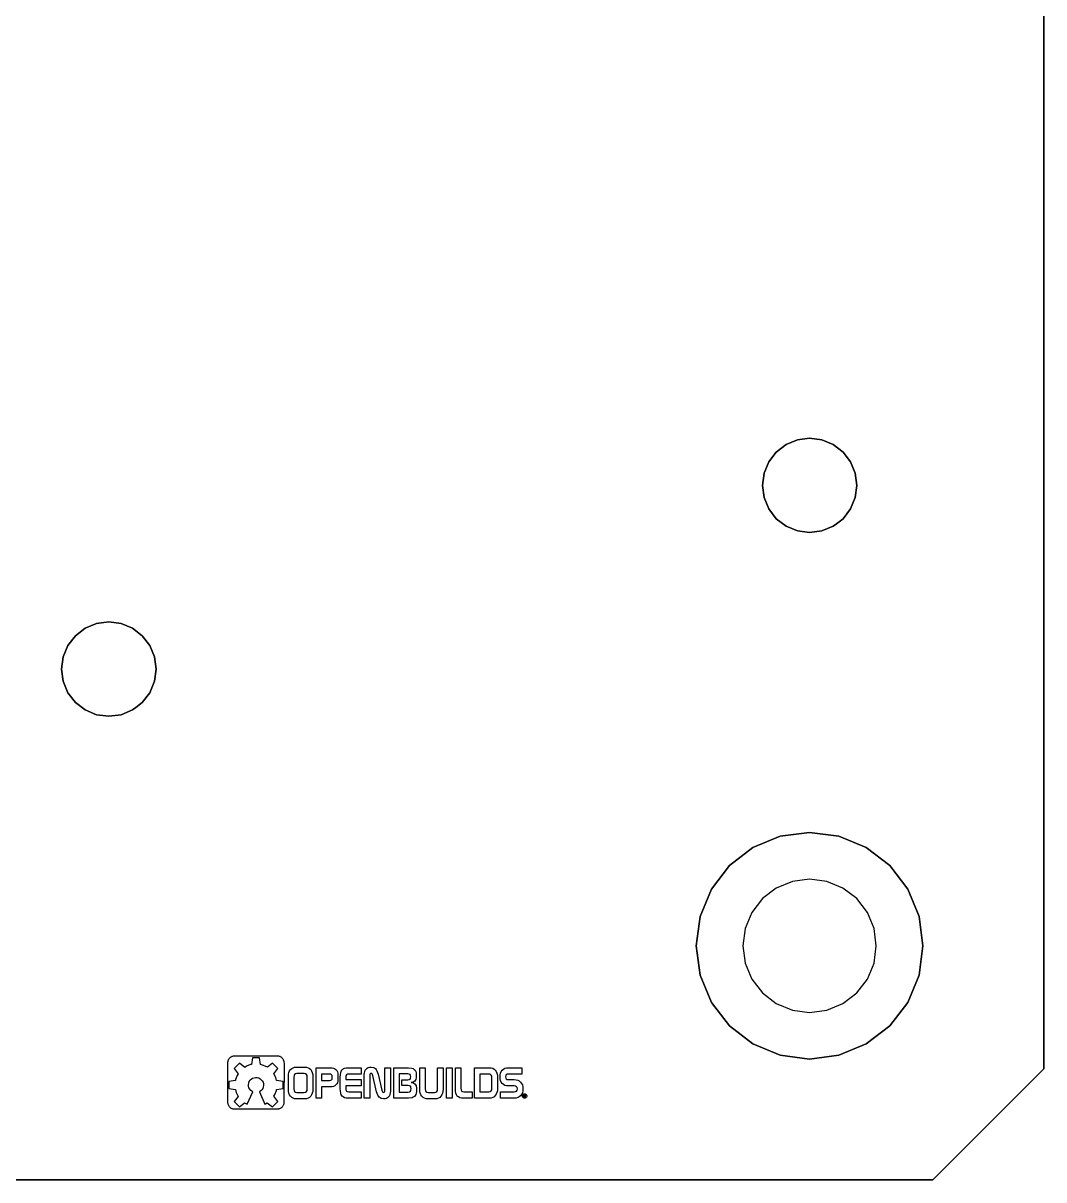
# Model space of a CAD drawing. Header units: metres. Extents: x 0 to 1120, y 0 to 254.
# Drawn here: x 402.9 to 458, y 0 to 62.5 of the extents above; entities that cross this region are included whole.
import ezdxf

# ---------------------------------------------------------------- set-up
doc = ezdxf.new("R2010")
doc.units = ezdxf.units.M

msp = doc.modelspace()

# ---------------------------------------------------------------- linework, layer by layer
at = {"layer": 'Component#14'}
for p, q in [((458, 6, 6), (458, 119, 6)), ((458, 119), (458, 6)), ((444.69, 39.987, 6), (445.35, 40.074, 6)), ((445.35, 40.074), (444.69, 39.987)), ((445.35, 40.074, 6), (446.01, 39.987, 6)), ((446.01, 39.987), (445.35, 40.074)), ((445.35, 40.074, 6), (445.35, 40.074)), ((443.547, 39.327, 6), (444.075, 39.732, 6)), ((444.075, 39.732), (443.547, 39.327)), ((444.075, 39.732, 6), (444.69, 39.987, 6)), ((444.69, 39.987), (444.075, 39.732)), ((444.075, 39.732, 6), (444.075, 39.732)), ((444.69, 39.987, 6), (444.69, 39.987)), ((446.01, 39.987, 6), (446.625, 39.732, 6)), ((446.625, 39.732), (446.01, 39.987)), ((446.01, 39.987, 6), (446.01, 39.987)), ((446.625, 39.732, 6), (447.154, 39.327, 6)), ((447.154, 39.327), (446.625, 39.732)), ((446.625, 39.732, 6), (446.625, 39.732)), ((442.887, 38.184, 6), (443.142, 38.799, 6)), ((443.142, 38.799), (442.887, 38.184)), ((443.142, 38.799, 6), (443.547, 39.327, 6)), ((443.547, 39.327), (443.142, 38.799)), ((443.142, 38.799, 6), (443.142, 38.799)), ((443.547, 39.327, 6), (443.547, 39.327)), ((447.154, 39.327, 6), (447.559, 38.799, 6)), ((447.559, 38.799), (447.154, 39.327)), ((447.154, 39.327, 6), (447.154, 39.327)), ((447.559, 38.799, 6), (447.814, 38.184, 6)), ((447.814, 38.184), (447.559, 38.799)), ((447.559, 38.799, 6), (447.559, 38.799)), ((442.8, 37.524, 6), (442.887, 38.184, 6)), ((442.887, 38.184), (442.8, 37.524)), ((442.887, 38.184, 6), (442.887, 38.184)), ((447.814, 38.184, 6), (447.9, 37.524, 6)), ((447.9, 37.524), (447.814, 38.184)), ((447.814, 38.184, 6), (447.814, 38.184)), ((442.887, 36.864, 6), (442.8, 37.524, 6)), ((442.8, 37.524), (442.887, 36.864)), ((442.8, 37.524, 6), (442.8, 37.524)), ((447.9, 37.524, 6), (447.814, 36.864, 6)), ((447.814, 36.864), (447.9, 37.524)), ((447.9, 37.524, 6), (447.9, 37.524)), ((443.142, 36.249, 6), (442.887, 36.864, 6)), ((442.887, 36.864), (443.142, 36.249)), ((442.887, 36.864), (442.887, 36.864, 6)), ((447.814, 36.864, 6), (447.559, 36.249, 6)), ((447.559, 36.249), (447.814, 36.864)), ((447.814, 36.864, 6), (447.814, 36.864)), ((443.547, 35.72, 6), (443.142, 36.249, 6)), ((443.142, 36.249), (443.547, 35.72)), ((443.142, 36.249, 6), (443.142, 36.249)), ((444.075, 35.315, 6), (443.547, 35.72, 6)), ((443.547, 35.72), (444.075, 35.315)), ((443.547, 35.72, 6), (443.547, 35.72)), ((447.154, 35.72, 6), (446.802, 35.451, 6)), ((446.802, 35.451), (447.154, 35.72)), ((447.559, 36.249, 6), (447.154, 35.72, 6)), ((447.154, 35.72), (447.559, 36.249)), ((447.154, 35.72, 6), (447.154, 35.72)), ((447.559, 36.249, 6), (447.559, 36.249)), ((444.69, 35.06, 6), (444.075, 35.315, 6)), ((444.075, 35.315), (444.69, 35.06)), ((444.075, 35.315, 6), (444.075, 35.315)), ((445.35, 34.974, 6), (444.69, 35.06, 6)), ((444.69, 35.06), (445.35, 34.974)), ((444.69, 35.06, 6), (444.69, 35.06)), ((446.01, 35.06, 6), (445.35, 34.974, 6)), ((445.35, 34.974), (446.01, 35.06)), ((446.625, 35.315, 6), (446.01, 35.06, 6)), ((446.01, 35.06), (446.625, 35.315)), ((446.01, 35.06, 6), (446.01, 35.06)), ((446.802, 35.451, 6), (446.625, 35.315, 6)), ((446.625, 35.315), (446.802, 35.451)), ((446.625, 35.315, 6), (446.625, 35.315)), ((446.802, 35.451, 6), (446.802, 35.451)), ((445.35, 34.974, 6), (445.35, 34.974)), ((406.225, 29.807, 6), (406.84, 30.062, 6)), ((406.84, 30.062), (406.225, 29.807)), ((406.84, 30.062, 6), (407.5, 30.149, 6)), ((407.5, 30.149), (406.84, 30.062)), ((406.84, 30.062, 6), (406.84, 30.062)), ((407.5, 30.149, 6), (408.16, 30.062, 6)), ((408.16, 30.062), (407.5, 30.149)), ((407.5, 30.149, 6), (407.5, 30.149)), ((408.16, 30.062, 6), (408.775, 29.807, 6)), ((408.775, 29.807), (408.16, 30.062)), ((408.16, 30.062, 6), (408.16, 30.062)), ((405.292, 28.874, 6), (405.697, 29.402, 6)), ((405.697, 29.402), (405.292, 28.874)), ((405.697, 29.402, 6), (406.225, 29.807, 6)), ((406.225, 29.807), (405.697, 29.402)), ((405.697, 29.402, 6), (405.697, 29.402)), ((406.225, 29.807, 6), (406.225, 29.807)), ((408.775, 29.807, 6), (409.304, 29.402, 6)), ((409.304, 29.402), (408.775, 29.807)), ((408.775, 29.807, 6), (408.775, 29.807)), ((409.304, 29.402, 6), (409.709, 28.874, 6)), ((409.709, 28.874), (409.304, 29.402)), ((409.304, 29.402, 6), (409.304, 29.402)), ((405.037, 28.259, 6), (405.292, 28.874, 6)), ((405.292, 28.874), (405.037, 28.259)), ((405.292, 28.874, 6), (405.292, 28.874)), ((409.709, 28.874, 6), (409.964, 28.259, 6)), ((409.964, 28.259), (409.709, 28.874)), ((409.709, 28.874, 6), (409.709, 28.874)), ((404.95, 27.599, 6), (405.037, 28.259, 6)), ((405.037, 28.259), (404.95, 27.599)), ((405.037, 28.259, 6), (405.037, 28.259)), ((409.964, 28.259, 6), (410.05, 27.599, 6)), ((410.05, 27.599), (409.964, 28.259)), ((409.964, 28.259, 6), (409.964, 28.259)), ((405.037, 26.939, 6), (404.95, 27.599, 6)), ((404.95, 27.599), (405.037, 26.939)), ((404.95, 27.599, 6), (404.95, 27.599)), ((410.05, 27.599, 6), (409.964, 26.939, 6)), ((409.964, 26.939), (410.05, 27.599)), ((410.05, 27.599, 6), (410.05, 27.599)), ((405.292, 26.324, 6), (405.037, 26.939, 6)), ((405.037, 26.939), (405.292, 26.324)), ((405.037, 26.939, 6), (405.037, 26.939)), ((409.964, 26.939, 6), (409.709, 26.324, 6)), ((409.709, 26.324), (409.964, 26.939)), ((409.964, 26.939, 6), (409.964, 26.939)), ((405.697, 25.795, 6), (405.292, 26.324, 6)), ((405.292, 26.324), (405.697, 25.795)), ((405.292, 26.324, 6), (405.292, 26.324)), ((409.709, 26.324, 6), (409.304, 25.795, 6)), ((409.304, 25.795), (409.709, 26.324)), ((409.709, 26.324, 6), (409.709, 26.324)), ((406.225, 25.39, 6), (405.697, 25.795, 6)), ((405.697, 25.795), (406.225, 25.39)), ((405.697, 25.795, 6), (405.697, 25.795)), ((409.304, 25.795, 6), (408.952, 25.526, 6)), ((408.952, 25.526), (409.304, 25.795)), ((409.304, 25.795, 6), (409.304, 25.795)), ((406.84, 25.135, 6), (406.225, 25.39, 6)), ((406.225, 25.39), (406.84, 25.135)), ((406.225, 25.39, 6), (406.225, 25.39)), ((407.5, 25.049, 6), (406.84, 25.135, 6)), ((406.84, 25.135), (407.5, 25.049)), ((406.84, 25.135, 6), (406.84, 25.135)), ((408.16, 25.135, 6), (407.5, 25.049, 6)), ((407.5, 25.049), (408.16, 25.135)), ((407.5, 25.049, 6), (407.5, 25.049)), ((408.775, 25.39, 6), (408.16, 25.135, 6)), ((408.16, 25.135), (408.775, 25.39)), ((408.16, 25.135, 6), (408.16, 25.135)), ((408.952, 25.526, 6), (408.775, 25.39, 6)), ((408.775, 25.39), (408.952, 25.526)), ((408.775, 25.39), (408.775, 25.39, 6)), ((408.952, 25.526, 6), (408.952, 25.526)), ((443.765, 18.563, 6), (445.35, 18.771, 6)), ((445.35, 18.771, 3.2), (443.765, 18.563, 3.2)), ((445.35, 18.771, 6), (446.935, 18.563, 6)), ((445.35, 18.771, 3.2), (445.35, 18.771, 6)), ((446.935, 18.563, 3.2), (445.35, 18.771, 3.2)), ((442.289, 17.951, 6), (443.765, 18.563, 6)), ((443.765, 18.563, 3.2), (442.289, 17.951, 3.2)), ((443.765, 18.563, 3.2), (443.765, 18.563, 6)), ((446.935, 18.563, 6), (448.411, 17.951, 6)), ((448.411, 17.951, 3.2), (446.935, 18.563, 3.2)), ((446.935, 18.563, 3.2), (446.935, 18.563, 6)), ((441.021, 16.978, 6), (442.289, 17.951, 6)), ((442.289, 17.951, 3.2), (441.021, 16.978, 3.2)), ((442.289, 17.951, 3.2), (442.289, 17.951, 6)), ((448.411, 17.951, 6), (449.679, 16.978, 6)), ((449.679, 16.978, 3.2), (448.411, 17.951, 3.2)), ((448.411, 17.951, 3.2), (448.411, 17.951, 6)), ((440.048, 15.71, 6), (441.021, 16.978, 6)), ((441.021, 16.978, 3.2), (440.048, 15.71, 3.2)), ((441.021, 16.978, 3.2), (441.021, 16.978, 6)), ((449.679, 16.978, 6), (450.652, 15.71, 6)), ((450.652, 15.71, 3.2), (449.679, 16.978, 3.2)), ((449.679, 16.978, 3.2), (449.679, 16.978, 6)), ((439.436, 14.234, 6), (440.048, 15.71, 6)), ((440.048, 15.71, 3.2), (439.436, 14.234, 3.2)), ((440.048, 15.71, 3.2), (440.048, 15.71, 6)), ((443.55, 15.767), (442.804, 15.195)), ((443.55, 15.767, 3.2), (442.804, 15.195, 3.2)), ((444.418, 16.127), (443.55, 15.767)), ((444.418, 16.127, 3.2), (443.55, 15.767, 3.2)), ((443.55, 15.767, 3.2), (443.55, 15.767)), ((445.35, 16.249), (444.418, 16.127)), ((445.35, 16.249, 3.2), (444.418, 16.127, 3.2)), ((444.418, 16.127, 3.2), (444.418, 16.127)), ((446.282, 16.127), (445.35, 16.249)), ((446.282, 16.127, 3.2), (445.35, 16.249, 3.2)), ((445.35, 16.249, 3.2), (445.35, 16.249)), ((447.15, 15.767), (446.282, 16.127)), ((447.15, 15.767, 3.2), (446.282, 16.127, 3.2)), ((446.282, 16.127, 3.2), (446.282, 16.127)), ((447.896, 15.195), (447.15, 15.767)), ((447.896, 15.195, 3.2), (447.15, 15.767, 3.2)), ((447.15, 15.767, 3.2), (447.15, 15.767)), ((450.652, 15.71, 6), (451.264, 14.234, 6)), ((451.264, 14.234, 3.2), (450.652, 15.71, 3.2)), ((450.652, 15.71, 6), (450.652, 15.71, 3.2)), ((442.804, 15.195), (442.232, 14.449)), ((442.804, 15.195, 3.2), (442.232, 14.449, 3.2)), ((442.804, 15.195, 3.2), (442.804, 15.195)), ((448.468, 14.449), (447.896, 15.195)), ((448.468, 14.449, 3.2), (447.896, 15.195, 3.2)), ((447.896, 15.195, 3.2), (447.896, 15.195)), ((442.232, 14.449), (441.872, 13.581)), ((442.232, 14.449, 3.2), (441.872, 13.581, 3.2)), ((442.232, 14.449, 3.2), (442.232, 14.449)), ((448.828, 13.581), (448.468, 14.449)), ((448.828, 13.581, 3.2), (448.468, 14.449, 3.2)), ((448.468, 14.449, 3.2), (448.468, 14.449)), ((439.228, 12.649, 6), (439.436, 14.234, 6)), ((439.436, 14.234, 3.2), (439.228, 12.649, 3.2)), ((439.436, 14.234, 3.2), (439.436, 14.234, 6)), ((451.264, 14.234, 6), (451.472, 12.649, 6)), ((451.264, 14.234, 3.2), (451.264, 14.234, 6)), ((451.472, 12.649, 3.2), (451.264, 14.234, 3.2)), ((441.872, 13.581), (441.749, 12.649)), ((441.872, 13.581, 3.2), (441.749, 12.649, 3.2)), ((441.872, 13.581, 3.2), (441.872, 13.581)), ((448.951, 12.649), (448.828, 13.581)), ((448.951, 12.649, 3.2), (448.828, 13.581, 3.2)), ((448.828, 13.581, 3.2), (448.828, 13.581)), ((439.436, 11.064, 6), (439.228, 12.649, 6)), ((439.228, 12.649, 3.2), (439.228, 12.649, 6)), ((439.228, 12.649, 3.2), (439.436, 11.064, 3.2)), ((441.749, 12.649), (441.872, 11.717)), ((441.749, 12.649, 3.2), (441.749, 12.649)), ((441.749, 12.649, 3.2), (441.872, 11.717, 3.2)), ((448.828, 11.717), (448.951, 12.649)), ((448.828, 11.717, 3.2), (448.951, 12.649, 3.2)), ((448.951, 12.649, 3.2), (448.951, 12.649)), ((451.472, 12.649, 6), (451.264, 11.064, 6)), ((451.264, 11.064, 3.2), (451.472, 12.649, 3.2)), ((451.472, 12.649, 3.2), (451.472, 12.649, 6)), ((441.872, 11.717), (442.232, 10.849)), ((441.872, 11.717), (441.872, 11.717, 3.2)), ((441.872, 11.717, 3.2), (442.232, 10.849, 3.2)), ((448.468, 10.849), (448.828, 11.717)), ((448.468, 10.849, 3.2), (448.828, 11.717, 3.2)), ((448.828, 11.717, 3.2), (448.828, 11.717)), ((440.048, 9.588, 6), (439.436, 11.064, 6)), ((439.436, 11.064, 3.2), (440.048, 9.588, 3.2)), ((439.436, 11.064, 3.2), (439.436, 11.064, 6)), ((442.232, 10.849), (442.804, 10.103)), ((442.232, 10.849, 3.2), (442.232, 10.849)), ((442.232, 10.849, 3.2), (442.804, 10.103, 3.2)), ((447.896, 10.103), (448.468, 10.849)), ((447.896, 10.103, 3.2), (448.468, 10.849, 3.2)), ((448.468, 10.849, 3.2), (448.468, 10.849)), ((451.264, 11.064, 6), (450.652, 9.588, 6)), ((450.652, 9.588, 3.2), (451.264, 11.064, 3.2)), ((451.264, 11.064, 3.2), (451.264, 11.064, 6)), ((442.804, 10.103), (443.55, 9.531)), ((442.804, 10.103, 3.2), (443.55, 9.531, 3.2)), ((442.804, 10.103, 3.2), (442.804, 10.103)), ((447.15, 9.531), (447.896, 10.103)), ((447.15, 9.531, 3.2), (447.896, 10.103, 3.2)), ((447.896, 10.103, 3.2), (447.896, 10.103)), ((441.021, 8.32, 6), (440.048, 9.588, 6)), ((440.048, 9.588, 3.2), (441.021, 8.32, 3.2)), ((440.048, 9.588, 3.2), (440.048, 9.588, 6)), ((443.55, 9.531), (444.418, 9.171)), ((443.55, 9.531, 3.2), (443.55, 9.531)), ((443.55, 9.531, 3.2), (444.418, 9.171, 3.2)), ((446.282, 9.171), (447.15, 9.531)), ((446.282, 9.171, 3.2), (447.15, 9.531, 3.2)), ((447.15, 9.531, 3.2), (447.15, 9.531)), ((450.652, 9.588, 6), (449.679, 8.32, 6)), ((449.679, 8.32, 3.2), (450.652, 9.588, 3.2)), ((450.652, 9.588, 3.2), (450.652, 9.588, 6)), ((444.418, 9.171), (445.35, 9.049)), ((444.418, 9.171, 3.2), (445.35, 9.049, 3.2)), ((444.418, 9.171, 3.2), (444.418, 9.171)), ((445.35, 9.049), (446.282, 9.171)), ((445.35, 9.049, 3.2), (446.282, 9.171, 3.2)), ((445.35, 9.049, 3.2), (445.35, 9.049)), ((446.282, 9.171, 3.2), (446.282, 9.171)), ((442.289, 7.347, 6), (441.021, 8.32, 6)), ((441.021, 8.32, 3.2), (442.289, 7.347, 3.2)), ((441.021, 8.32, 3.2), (441.021, 8.32, 6)), ((449.679, 8.32, 6), (448.411, 7.347, 6)), ((448.411, 7.347, 3.2), (449.679, 8.32, 3.2)), ((449.679, 8.32, 3.2), (449.679, 8.32, 6)), ((443.765, 6.735, 6), (442.289, 7.347, 6)), ((442.289, 7.347, 3.2), (443.765, 6.735, 3.2)), ((442.289, 7.347, 3.2), (442.289, 7.347, 6)), ((448.411, 7.347, 6), (446.935, 6.735, 6)), ((446.935, 6.735, 3.2), (448.411, 7.347, 3.2)), ((448.411, 7.347, 3.2), (448.411, 7.347, 6)), ((413.927, 6.292, 6.03), (413.928, 6.319, 6.03)), ((413.927, 4.231, 6.03), (413.927, 6.292, 6.03)), ((413.928, 6.319, 6.03), (413.93, 6.346, 6.03)), ((413.93, 6.346, 6.03), (413.933, 6.372, 6.03)), ((413.933, 6.372, 6.03), (413.938, 6.398, 6.03)), ((413.938, 6.398, 6.03), (413.945, 6.423, 6.03)), ((413.945, 6.423, 6.03), (413.953, 6.448, 6.03)), ((413.953, 6.448, 6.03), (413.962, 6.473, 6.03)), ((413.962, 6.473, 6.03), (413.972, 6.496, 6.03)), ((413.972, 6.496, 6.03), (413.984, 6.519, 6.03)), ((413.984, 6.519, 6.03), (414.004, 6.551, 6.03)), ((414.004, 6.551, 6.03), (414.026, 6.581, 6.03)), ((414.026, 6.581, 6.03), (414.05, 6.607, 6.03)), ((414.05, 6.607, 6.03), (414.077, 6.631, 6.03)), ((414.077, 6.631, 6.03), (414.105, 6.652, 6.03)), ((414.105, 6.652, 6.03), (414.135, 6.669, 6.03)), ((414.135, 6.669, 6.03), (414.167, 6.682, 6.03)), ((414.167, 6.682, 6.03), (414.199, 6.692, 6.03)), ((414.199, 6.692, 6.03), (414.232, 6.698, 6.03)), ((414.232, 6.698, 6.03), (414.265, 6.7, 6.03)), ((414.265, 6.7, 6.03), (416.623, 6.7, 6.03)), ((414.551, 6.297, 6.03), (414.276, 6.023, 6.03)), ((414.841, 6.08, 6.03), (414.551, 6.297, 6.03)), ((415.255, 6.589, 6.03), (415.203, 6.233, 6.03)), ((415.643, 6.589, 6.03), (415.255, 6.589, 6.03)), ((415.694, 6.232, 6.03), (415.643, 6.589, 6.03)), ((416.347, 6.297, 6.03), (416.061, 6.084, 6.03)), ((416.621, 6.023, 6.03), (416.347, 6.297, 6.03)), ((416.623, 6.7, 6.03), (416.667, 6.696, 6.03)), ((416.667, 6.696, 6.03), (416.7, 6.689, 6.03)), ((416.7, 6.689, 6.03), (416.732, 6.678, 6.03)), ((416.732, 6.678, 6.03), (416.762, 6.664, 6.03)), ((416.762, 6.664, 6.03), (416.792, 6.645, 6.03)), ((416.792, 6.645, 6.03), (416.82, 6.624, 6.03)), ((416.82, 6.624, 6.03), (416.846, 6.599, 6.03)), ((416.846, 6.599, 6.03), (416.869, 6.571, 6.03)), ((416.869, 6.571, 6.03), (416.891, 6.54, 6.03)), ((416.891, 6.54, 6.03), (416.91, 6.508, 6.03)), ((416.91, 6.508, 6.03), (416.921, 6.484, 6.03)), ((416.921, 6.484, 6.03), (416.931, 6.461, 6.03)), ((416.931, 6.461, 6.03), (416.939, 6.436, 6.03)), ((416.939, 6.436, 6.03), (416.946, 6.411, 6.03)), ((416.946, 6.411, 6.03), (416.952, 6.385, 6.03)), ((416.952, 6.385, 6.03), (416.956, 6.359, 6.03)), ((416.956, 6.359, 6.03), (416.961, 6.292, 6.03)), ((416.961, 6.292, 6.03), (416.96, 4.205, 6.03)), ((445.35, 6.527, 6), (443.765, 6.735, 6)), ((443.765, 6.735, 3.2), (445.35, 6.527, 3.2)), ((443.765, 6.735, 3.2), (443.765, 6.735, 6)), ((446.935, 6.735, 6), (445.35, 6.527, 6)), ((445.35, 6.527, 3.2), (446.935, 6.735, 3.2)), ((445.35, 6.527, 3.2), (445.35, 6.527, 6)), ((446.935, 6.735, 3.2), (446.935, 6.735, 6)), ((414.276, 6.023, 6.03), (414.493, 5.733, 6.03)), ((414.434, 5.642, 6.03), (414.349, 5.42, 6.03)), ((414.493, 5.733, 6.03), (414.434, 5.642, 6.03)), ((414.932, 6.139, 6.03), (414.841, 6.08, 6.03)), ((415.154, 6.225, 6.03), (414.932, 6.139, 6.03)), ((415.203, 6.233, 6.03), (415.154, 6.225, 6.03)), ((415.857, 6.188, 6.03), (415.694, 6.232, 6.03)), ((416.061, 6.084, 6.03), (415.857, 6.188, 6.03)), ((416.408, 5.737, 6.03), (416.621, 6.023, 6.03)), ((416.512, 5.533, 6.03), (416.408, 5.737, 6.03)), ((417.196, 5.579, 6.03), (417.203, 5.694, 6.03)), ((417.203, 5.694, 6.03), (417.225, 5.795, 6.03)), ((417.225, 5.795, 6.03), (417.261, 5.883, 6.03)), ((417.261, 5.883, 6.03), (417.311, 5.958, 6.03)), ((417.311, 5.958, 6.03), (417.375, 6.018, 6.03)), ((417.375, 6.018, 6.03), (417.449, 6.061, 6.03)), ((417.449, 6.061, 6.03), (417.534, 6.086, 6.03)), ((417.503, 5.636, 6.03), (417.492, 5.55, 6.03)), ((417.535, 5.698, 6.03), (417.503, 5.636, 6.03)), ((417.534, 6.086, 6.03), (417.63, 6.095, 6.03)), ((417.587, 5.735, 6.03), (417.535, 5.698, 6.03)), ((417.659, 5.748, 6.03), (417.587, 5.735, 6.03)), ((417.63, 6.095, 6.03), (418.082, 6.095, 6.03)), ((418.054, 5.748, 6.03), (417.659, 5.748, 6.03)), ((418.126, 5.735, 6.03), (418.054, 5.748, 6.03)), ((418.082, 6.095, 6.03), (418.178, 6.086, 6.03)), ((418.179, 5.698, 6.03), (418.126, 5.735, 6.03)), ((418.178, 6.086, 6.03), (418.264, 6.061, 6.03)), ((418.21, 5.636, 6.03), (418.179, 5.698, 6.03)), ((418.221, 5.55, 6.03), (418.21, 5.636, 6.03)), ((418.264, 6.061, 6.03), (418.338, 6.018, 6.03)), ((418.338, 6.018, 6.03), (418.402, 5.958, 6.03)), ((418.402, 5.958, 6.03), (418.452, 5.883, 6.03)), ((418.452, 5.883, 6.03), (418.488, 5.795, 6.03)), ((418.488, 5.795, 6.03), (418.51, 5.694, 6.03)), ((418.51, 5.694, 6.03), (418.517, 5.579, 6.03)), ((418.693, 6.061, 6.03), (419.466, 6.061, 6.03)), ((418.693, 4.412, 6.03), (418.693, 6.061, 6.03)), ((419.426, 5.716, 6.03), (418.99, 5.716, 6.03)), ((418.99, 5.716, 6.03), (418.99, 5.374, 6.03)), ((419.488, 5.708, 6.03), (419.426, 5.716, 6.03)), ((419.466, 6.061, 6.03), (419.56, 6.055, 6.03)), ((419.534, 5.683, 6.03), (419.488, 5.708, 6.03)), ((419.562, 5.642, 6.03), (419.534, 5.683, 6.03)), ((419.56, 6.055, 6.03), (419.642, 6.037, 6.03)), ((419.571, 5.586, 6.03), (419.562, 5.642, 6.03)), ((419.642, 6.037, 6.03), (419.711, 6.006, 6.03)), ((419.711, 6.006, 6.03), (419.768, 5.963, 6.03)), ((419.768, 5.963, 6.03), (419.812, 5.908, 6.03)), ((419.812, 5.908, 6.03), (419.843, 5.84, 6.03)), ((419.843, 5.84, 6.03), (419.862, 5.761, 6.03)), ((419.862, 5.761, 6.03), (419.868, 5.669, 6.03)), ((419.868, 5.669, 6.03), (419.868, 5.421, 6.03)), ((419.998, 5.546, 6.03), (420.004, 5.675, 6.03)), ((420.004, 5.675, 6.03), (420.023, 5.785, 6.03)), ((420.023, 5.785, 6.03), (420.054, 5.874, 6.03)), ((420.054, 5.874, 6.03), (420.098, 5.943, 6.03)), ((420.098, 5.943, 6.03), (420.156, 5.995, 6.03)), ((420.156, 5.995, 6.03), (420.231, 6.032, 6.03)), ((420.231, 6.032, 6.03), (420.323, 6.054, 6.03)), ((420.33, 5.675, 6.03), (420.303, 5.617, 6.03)), ((420.323, 6.054, 6.03), (420.433, 6.061, 6.03)), ((420.378, 5.706, 6.03), (420.33, 5.675, 6.03)), ((420.455, 5.716, 6.03), (420.378, 5.706, 6.03)), ((420.433, 6.061, 6.03), (421.121, 6.061, 6.03)), ((421.121, 5.716, 6.03), (420.455, 5.716, 6.03)), ((421.121, 6.061, 6.03), (421.121, 5.716, 6.03)), ((421.297, 5.686, 6.03), (421.303, 5.777, 6.03)), ((421.297, 4.412, 6.03), (421.297, 5.686, 6.03)), ((421.303, 5.777, 6.03), (421.321, 5.858, 6.03)), ((421.321, 5.858, 6.03), (421.351, 5.928, 6.03)), ((421.351, 5.928, 6.03), (421.393, 5.987, 6.03)), ((421.393, 5.987, 6.03), (421.446, 6.034, 6.03)), ((421.446, 6.034, 6.03), (421.508, 6.068, 6.03)), ((421.508, 6.068, 6.03), (421.579, 6.088, 6.03)), ((421.579, 6.088, 6.03), (421.66, 6.095, 6.03)), ((421.598, 5.69, 6.03), (421.594, 5.646, 6.03)), ((421.594, 5.646, 6.03), (421.594, 4.412, 6.03)), ((421.612, 5.722, 6.03), (421.598, 5.69, 6.03)), ((421.635, 5.741, 6.03), (421.612, 5.722, 6.03)), ((421.668, 5.748, 6.03), (421.635, 5.741, 6.03)), ((421.66, 6.095, 6.03), (421.799, 6.073, 6.03)), ((421.698, 5.742, 6.03), (421.668, 5.748, 6.03)), ((421.719, 5.725, 6.03), (421.698, 5.742, 6.03)), ((421.754, 5.634, 6.03), (421.719, 5.725, 6.03)), ((421.963, 4.759, 6.03), (421.754, 5.634, 6.03)), ((421.799, 6.073, 6.03), (421.855, 6.046, 6.03)), ((421.855, 6.046, 6.03), (421.902, 6.009, 6.03)), ((421.902, 6.009, 6.03), (421.943, 5.958, 6.03)), ((421.943, 5.958, 6.03), (421.98, 5.892, 6.03)), ((421.98, 5.892, 6.03), (422.039, 5.714, 6.03)), ((422.039, 5.714, 6.03), (422.247, 4.84, 6.03)), ((422.408, 6.061, 6.03), (422.705, 6.061, 6.03)), ((422.408, 4.829, 6.03), (422.408, 6.061, 6.03)), ((422.705, 6.061, 6.03), (422.705, 4.79, 6.03)), ((422.889, 6.061, 6.03), (423.679, 6.061, 6.03)), ((422.889, 4.412, 6.03), (422.889, 6.061, 6.03)), ((423.64, 5.727, 6.03), (423.185, 5.727, 6.03)), ((423.185, 5.727, 6.03), (423.185, 4.747, 6.03)), ((423.719, 5.718, 6.03), (423.64, 5.727, 6.03)), ((423.679, 6.061, 6.03), (423.861, 6.039, 6.03)), ((423.77, 5.691, 6.03), (423.719, 5.718, 6.03)), ((423.798, 5.642, 6.03), (423.77, 5.691, 6.03)), ((423.807, 5.567, 6.03), (423.798, 5.642, 6.03)), ((423.861, 6.039, 6.03), (423.933, 6.011, 6.03)), ((423.933, 6.011, 6.03), (423.993, 5.972, 6.03)), ((423.993, 5.972, 6.03), (424.039, 5.922, 6.03)), ((424.039, 5.922, 6.03), (424.073, 5.861, 6.03)), ((424.073, 5.861, 6.03), (424.093, 5.791, 6.03)), ((424.093, 5.791, 6.03), (424.099, 5.709, 6.03)), ((424.099, 5.709, 6.03), (424.099, 5.529, 6.03)), ((424.29, 6.061, 6.03), (424.587, 6.061, 6.03)), ((424.29, 4.897, 6.03), (424.29, 6.061, 6.03)), ((424.587, 6.061, 6.03), (424.587, 4.922, 6.03)), ((425.256, 4.922, 6.03), (425.256, 6.061, 6.03)), ((425.256, 6.061, 6.03), (425.553, 6.061, 6.03)), ((425.553, 6.061, 6.03), (425.553, 4.897, 6.03)), ((425.738, 4.412, 6.03), (425.738, 6.061, 6.03)), ((425.738, 6.061, 6.03), (426.035, 6.061, 6.03)), ((426.035, 6.061, 6.03), (426.035, 4.412, 6.03)), ((426.221, 4.929, 6.03), (426.221, 6.061, 6.03)), ((426.221, 6.061, 6.03), (426.518, 6.061, 6.03)), ((426.518, 6.061, 6.03), (426.518, 4.949, 6.03)), ((427.241, 4.412, 6.03), (427.241, 6.061, 6.03)), ((427.241, 6.061, 6.03), (428.054, 6.061, 6.03)), ((427.538, 5.716, 6.03), (427.538, 4.759, 6.03)), ((428.025, 5.716, 6.03), (427.538, 5.716, 6.03)), ((428.098, 5.704, 6.03), (428.025, 5.716, 6.03)), ((428.054, 6.061, 6.03), (428.151, 6.053, 6.03)), ((428.151, 5.666, 6.03), (428.098, 5.704, 6.03)), ((428.151, 6.053, 6.03), (428.236, 6.027, 6.03)), ((428.183, 5.603, 6.03), (428.151, 5.666, 6.03)), ((428.236, 6.027, 6.03), (428.311, 5.984, 6.03)), ((428.311, 5.984, 6.03), (428.374, 5.925, 6.03)), ((428.374, 5.925, 6.03), (428.425, 5.85, 6.03)), ((428.425, 5.85, 6.03), (428.461, 5.762, 6.03)), ((428.461, 5.762, 6.03), (428.483, 5.66, 6.03)), ((428.483, 5.66, 6.03), (428.49, 5.546, 6.03)), ((428.63, 5.567, 6.03), (428.638, 5.675, 6.03)), ((428.638, 5.675, 6.03), (428.661, 5.772, 6.03)), ((428.661, 5.772, 6.03), (428.698, 5.856, 6.03)), ((428.698, 5.856, 6.03), (428.751, 5.929, 6.03)), ((428.751, 5.929, 6.03), (428.817, 5.987, 6.03)), ((428.817, 5.987, 6.03), (428.894, 6.028, 6.03)), ((428.894, 6.028, 6.03), (428.982, 6.053, 6.03)), ((428.936, 5.632, 6.03), (428.927, 5.567, 6.03)), ((428.965, 5.679, 6.03), (428.936, 5.632, 6.03)), ((429.011, 5.707, 6.03), (428.965, 5.679, 6.03)), ((428.982, 6.053, 6.03), (429.082, 6.061, 6.03)), ((429.076, 5.716, 6.03), (429.011, 5.707, 6.03)), ((429.803, 5.716, 6.03), (429.076, 5.716, 6.03)), ((429.082, 6.061, 6.03), (429.803, 6.061, 6.03)), ((429.803, 6.061, 6.03), (429.803, 5.716, 6.03)), ((452, 0, 6), (458, 6, 6)), ((458, 6), (452, 0)), ((458, 6, 6), (458, 6)), ((414.341, 5.37, 6.03), (413.985, 5.319, 6.03)), ((413.985, 5.319, 6.03), (413.985, 4.931, 6.03)), ((414.349, 5.42, 6.03), (414.341, 5.37, 6.03)), ((415.043, 5.146, 6.03), (415.056, 5.23, 6.03)), ((415.047, 5.061, 6.03), (415.043, 5.146, 6.03)), ((415.069, 4.979, 6.03), (415.047, 5.061, 6.03)), ((415.056, 5.23, 6.03), (415.086, 5.309, 6.03)), ((415.086, 5.309, 6.03), (415.133, 5.381, 6.03)), ((415.133, 5.381, 6.03), (415.193, 5.441, 6.03)), ((415.193, 5.441, 6.03), (415.264, 5.487, 6.03)), ((415.264, 5.487, 6.03), (415.343, 5.518, 6.03)), ((415.343, 5.518, 6.03), (415.427, 5.531, 6.03)), ((415.427, 5.531, 6.03), (415.512, 5.527, 6.03)), ((415.512, 5.527, 6.03), (415.595, 5.504, 6.03)), ((415.595, 5.504, 6.03), (415.67, 5.466, 6.03)), ((415.67, 5.466, 6.03), (415.736, 5.412, 6.03)), ((415.736, 5.412, 6.03), (415.79, 5.346, 6.03)), ((415.79, 5.346, 6.03), (415.828, 5.271, 6.03)), ((415.842, 5.02, 6.03), (415.811, 4.94, 6.03)), ((415.828, 5.271, 6.03), (415.85, 5.188, 6.03)), ((415.855, 5.104, 6.03), (415.842, 5.02, 6.03)), ((415.85, 5.188, 6.03), (415.855, 5.104, 6.03)), ((416.555, 5.37, 6.03), (416.512, 5.533, 6.03)), ((416.913, 5.319, 6.03), (416.555, 5.37, 6.03)), ((416.913, 4.931, 6.03), (416.913, 5.319, 6.03)), ((417.196, 4.897, 6.03), (417.196, 5.579, 6.03)), ((417.492, 5.55, 6.03), (417.492, 4.922, 6.03)), ((418.221, 4.922, 6.03), (418.221, 5.55, 6.03)), ((418.517, 5.579, 6.03), (418.517, 4.897, 6.03)), ((418.99, 5.374, 6.03), (419.426, 5.374, 6.03)), ((418.99, 5.027, 6.03), (418.99, 4.412, 6.03)), ((419.466, 5.027, 6.03), (418.99, 5.027, 6.03)), ((419.426, 5.374, 6.03), (419.488, 5.382, 6.03)), ((419.56, 5.033, 6.03), (419.466, 5.027, 6.03)), ((419.488, 5.382, 6.03), (419.534, 5.408, 6.03)), ((419.534, 5.408, 6.03), (419.562, 5.449, 6.03)), ((419.641, 5.052, 6.03), (419.56, 5.033, 6.03)), ((419.562, 5.449, 6.03), (419.571, 5.505, 6.03)), ((419.571, 5.505, 6.03), (419.571, 5.586, 6.03)), ((419.711, 5.083, 6.03), (419.641, 5.052, 6.03)), ((419.767, 5.126, 6.03), (419.711, 5.083, 6.03)), ((419.811, 5.182, 6.03), (419.767, 5.126, 6.03)), ((419.843, 5.25, 6.03), (419.811, 5.182, 6.03)), ((419.862, 5.329, 6.03), (419.843, 5.25, 6.03)), ((419.868, 5.421, 6.03), (419.862, 5.329, 6.03)), ((419.998, 4.929, 6.03), (419.998, 5.546, 6.03)), ((420.303, 5.617, 6.03), (420.295, 5.524, 6.03)), ((420.295, 5.524, 6.03), (420.295, 5.419, 6.03)), ((420.295, 5.419, 6.03), (421.121, 5.419, 6.03)), ((421.121, 5.072, 6.03), (420.295, 5.072, 6.03)), ((420.295, 5.072, 6.03), (420.295, 4.949, 6.03)), ((421.121, 5.419, 6.03), (421.121, 5.072, 6.03)), ((423.326, 5.099, 6.03), (423.326, 5.408, 6.03)), ((423.326, 5.408, 6.03), (423.64, 5.408, 6.03)), ((423.65, 5.099, 6.03), (423.326, 5.099, 6.03)), ((423.64, 5.408, 6.03), (423.719, 5.416, 6.03)), ((423.732, 5.089, 6.03), (423.65, 5.099, 6.03)), ((423.719, 5.416, 6.03), (423.77, 5.443, 6.03)), ((423.785, 5.06, 6.03), (423.732, 5.089, 6.03)), ((423.77, 5.443, 6.03), (423.798, 5.492, 6.03)), ((423.814, 5.007, 6.03), (423.785, 5.06, 6.03)), ((423.798, 5.492, 6.03), (423.807, 5.567, 6.03)), ((423.823, 4.925, 6.03), (423.814, 5.007, 6.03)), ((423.939, 5.287, 6.03), (423.827, 5.267, 6.03)), ((423.827, 5.267, 6.03), (423.949, 5.241, 6.03)), ((424.026, 5.341, 6.03), (423.939, 5.287, 6.03)), ((423.949, 5.241, 6.03), (424.04, 5.179, 6.03)), ((424.081, 5.424, 6.03), (424.026, 5.341, 6.03)), ((424.04, 5.179, 6.03), (424.095, 5.085, 6.03)), ((424.099, 5.529, 6.03), (424.081, 5.424, 6.03)), ((424.095, 5.085, 6.03), (424.114, 4.961, 6.03)), ((428.194, 5.517, 6.03), (428.183, 5.603, 6.03)), ((428.194, 4.956, 6.03), (428.194, 5.517, 6.03)), ((428.49, 5.546, 6.03), (428.49, 4.929, 6.03)), ((428.638, 5.458, 6.03), (428.63, 5.567, 6.03)), ((428.661, 5.362, 6.03), (428.638, 5.458, 6.03)), ((428.698, 5.277, 6.03), (428.661, 5.362, 6.03)), ((428.751, 5.205, 6.03), (428.698, 5.277, 6.03)), ((428.817, 5.147, 6.03), (428.751, 5.205, 6.03)), ((428.894, 5.105, 6.03), (428.817, 5.147, 6.03)), ((428.982, 5.08, 6.03), (428.894, 5.105, 6.03)), ((428.927, 5.567, 6.03), (428.936, 5.502, 6.03)), ((428.936, 5.502, 6.03), (428.965, 5.456, 6.03)), ((428.965, 5.456, 6.03), (429.011, 5.428, 6.03)), ((429.082, 5.072, 6.03), (428.982, 5.08, 6.03)), ((429.011, 5.428, 6.03), (429.076, 5.419, 6.03)), ((429.076, 5.419, 6.03), (429.388, 5.419, 6.03)), ((429.395, 5.072, 6.03), (429.082, 5.072, 6.03)), ((429.388, 5.419, 6.03), (429.494, 5.411, 6.03)), ((429.47, 5.062, 6.03), (429.395, 5.072, 6.03)), ((429.523, 5.033, 6.03), (429.47, 5.062, 6.03)), ((429.494, 5.411, 6.03), (429.588, 5.386, 6.03)), ((429.556, 4.984, 6.03), (429.523, 5.033, 6.03)), ((429.588, 5.386, 6.03), (429.67, 5.344, 6.03)), ((429.67, 5.344, 6.03), (429.739, 5.286, 6.03)), ((429.739, 5.286, 6.03), (429.795, 5.212, 6.03)), ((429.795, 5.212, 6.03), (429.834, 5.126, 6.03)), ((429.834, 5.126, 6.03), (429.858, 5.027, 6.03)), ((429.858, 5.027, 6.03), (429.866, 4.915, 6.03)), ((413.985, 4.931, 6.03), (414.342, 4.879, 6.03)), ((414.49, 4.512, 6.03), (414.276, 4.227, 6.03)), ((414.342, 4.879, 6.03), (414.386, 4.717, 6.03)), ((414.386, 4.717, 6.03), (414.49, 4.512, 6.03)), ((414.97, 4.098, 6.03), (415.278, 4.758, 6.03)), ((415.108, 4.903, 6.03), (415.069, 4.979, 6.03)), ((415.161, 4.837, 6.03), (415.108, 4.903, 6.03)), ((415.227, 4.784, 6.03), (415.161, 4.837, 6.03)), ((415.278, 4.758, 6.03), (415.227, 4.784, 6.03)), ((415.705, 4.809, 6.03), (415.633, 4.762, 6.03)), ((415.633, 4.762, 6.03), (415.929, 4.096, 6.03)), ((415.765, 4.869, 6.03), (415.705, 4.809, 6.03)), ((415.811, 4.94, 6.03), (415.765, 4.869, 6.03)), ((416.404, 4.517, 6.03), (416.463, 4.608, 6.03)), ((416.621, 4.227, 6.03), (416.404, 4.517, 6.03)), ((416.463, 4.608, 6.03), (416.549, 4.83, 6.03)), ((416.549, 4.83, 6.03), (416.557, 4.879, 6.03)), ((416.557, 4.879, 6.03), (416.913, 4.931, 6.03)), ((417.203, 4.782, 6.03), (417.196, 4.897, 6.03)), ((417.225, 4.68, 6.03), (417.203, 4.782, 6.03)), ((417.261, 4.592, 6.03), (417.225, 4.68, 6.03)), ((417.311, 4.516, 6.03), (417.261, 4.592, 6.03)), ((417.375, 4.456, 6.03), (417.311, 4.516, 6.03)), ((417.449, 4.412, 6.03), (417.375, 4.456, 6.03)), ((417.534, 4.387, 6.03), (417.449, 4.412, 6.03)), ((417.492, 4.922, 6.03), (417.503, 4.837, 6.03)), ((417.503, 4.837, 6.03), (417.535, 4.775, 6.03)), ((417.63, 4.378, 6.03), (417.534, 4.387, 6.03)), ((417.535, 4.775, 6.03), (417.587, 4.737, 6.03)), ((417.587, 4.737, 6.03), (417.659, 4.725, 6.03)), ((418.082, 4.378, 6.03), (417.63, 4.378, 6.03)), ((417.659, 4.725, 6.03), (418.054, 4.725, 6.03)), ((418.054, 4.725, 6.03), (418.126, 4.737, 6.03)), ((418.178, 4.387, 6.03), (418.082, 4.378, 6.03)), ((418.126, 4.737, 6.03), (418.179, 4.775, 6.03)), ((418.264, 4.412, 6.03), (418.178, 4.387, 6.03)), ((418.179, 4.775, 6.03), (418.21, 4.837, 6.03)), ((418.21, 4.837, 6.03), (418.221, 4.922, 6.03)), ((418.338, 4.456, 6.03), (418.264, 4.412, 6.03)), ((418.402, 4.516, 6.03), (418.338, 4.456, 6.03)), ((418.452, 4.592, 6.03), (418.402, 4.516, 6.03)), ((418.488, 4.68, 6.03), (418.452, 4.592, 6.03)), ((418.51, 4.782, 6.03), (418.488, 4.68, 6.03)), ((418.517, 4.897, 6.03), (418.51, 4.782, 6.03)), ((418.99, 4.412, 6.03), (418.693, 4.412, 6.03)), ((420.004, 4.799, 6.03), (419.998, 4.929, 6.03)), ((420.023, 4.69, 6.03), (420.004, 4.799, 6.03)), ((420.054, 4.6, 6.03), (420.023, 4.69, 6.03)), ((420.098, 4.531, 6.03), (420.054, 4.6, 6.03)), ((420.156, 4.478, 6.03), (420.098, 4.531, 6.03)), ((420.232, 4.441, 6.03), (420.156, 4.478, 6.03)), ((420.324, 4.419, 6.03), (420.232, 4.441, 6.03)), ((420.295, 4.949, 6.03), (420.303, 4.857, 6.03)), ((420.303, 4.857, 6.03), (420.329, 4.799, 6.03)), ((420.433, 4.412, 6.03), (420.324, 4.419, 6.03)), ((420.329, 4.799, 6.03), (420.378, 4.769, 6.03)), ((420.378, 4.769, 6.03), (420.455, 4.759, 6.03)), ((421.121, 4.412, 6.03), (420.433, 4.412, 6.03)), ((420.455, 4.759, 6.03), (421.121, 4.759, 6.03)), ((421.121, 4.759, 6.03), (421.121, 4.412, 6.03)), ((421.594, 4.412, 6.03), (421.297, 4.412, 6.03)), ((422.022, 4.58, 6.03), (421.963, 4.759, 6.03)), ((422.058, 4.514, 6.03), (422.022, 4.58, 6.03)), ((422.099, 4.464, 6.03), (422.058, 4.514, 6.03)), ((422.147, 4.426, 6.03), (422.099, 4.464, 6.03)), ((422.203, 4.399, 6.03), (422.147, 4.426, 6.03)), ((422.341, 4.378, 6.03), (422.203, 4.399, 6.03)), ((422.247, 4.84, 6.03), (422.282, 4.748, 6.03)), ((422.282, 4.748, 6.03), (422.304, 4.731, 6.03)), ((422.304, 4.731, 6.03), (422.334, 4.725, 6.03)), ((422.334, 4.725, 6.03), (422.366, 4.732, 6.03)), ((422.422, 4.385, 6.03), (422.341, 4.378, 6.03)), ((422.366, 4.732, 6.03), (422.389, 4.752, 6.03)), ((422.389, 4.752, 6.03), (422.403, 4.784, 6.03)), ((422.403, 4.784, 6.03), (422.408, 4.829, 6.03)), ((422.494, 4.405, 6.03), (422.422, 4.385, 6.03)), ((422.556, 4.439, 6.03), (422.494, 4.405, 6.03)), ((422.609, 4.487, 6.03), (422.556, 4.439, 6.03)), ((422.651, 4.547, 6.03), (422.609, 4.487, 6.03)), ((422.681, 4.617, 6.03), (422.651, 4.547, 6.03)), ((422.699, 4.698, 6.03), (422.681, 4.617, 6.03)), ((422.705, 4.79, 6.03), (422.699, 4.698, 6.03)), ((423.692, 4.412, 6.03), (422.889, 4.412, 6.03)), ((423.185, 4.747, 6.03), (423.65, 4.747, 6.03)), ((423.65, 4.747, 6.03), (423.731, 4.757, 6.03)), ((423.874, 4.434, 6.03), (423.692, 4.412, 6.03)), ((423.731, 4.757, 6.03), (423.784, 4.788, 6.03)), ((423.784, 4.788, 6.03), (423.814, 4.842, 6.03)), ((423.814, 4.842, 6.03), (423.823, 4.925, 6.03)), ((423.946, 4.462, 6.03), (423.874, 4.434, 6.03)), ((424.006, 4.502, 6.03), (423.946, 4.462, 6.03)), ((424.054, 4.553, 6.03), (424.006, 4.502, 6.03)), ((424.087, 4.613, 6.03), (424.054, 4.553, 6.03)), ((424.107, 4.684, 6.03), (424.087, 4.613, 6.03)), ((424.114, 4.766, 6.03), (424.107, 4.684, 6.03)), ((424.114, 4.961, 6.03), (424.114, 4.766, 6.03)), ((424.298, 4.782, 6.03), (424.29, 4.897, 6.03)), ((424.319, 4.68, 6.03), (424.298, 4.782, 6.03)), ((424.356, 4.592, 6.03), (424.319, 4.68, 6.03)), ((424.407, 4.516, 6.03), (424.356, 4.592, 6.03)), ((424.47, 4.456, 6.03), (424.407, 4.516, 6.03)), ((424.545, 4.412, 6.03), (424.47, 4.456, 6.03)), ((424.631, 4.387, 6.03), (424.545, 4.412, 6.03)), ((424.587, 4.922, 6.03), (424.597, 4.837, 6.03)), ((424.597, 4.837, 6.03), (424.629, 4.775, 6.03)), ((424.629, 4.775, 6.03), (424.682, 4.737, 6.03)), ((424.728, 4.378, 6.03), (424.631, 4.387, 6.03)), ((424.682, 4.737, 6.03), (424.755, 4.725, 6.03)), ((425.116, 4.378, 6.03), (424.728, 4.378, 6.03)), ((424.755, 4.725, 6.03), (425.088, 4.725, 6.03)), ((425.088, 4.725, 6.03), (425.161, 4.737, 6.03)), ((425.213, 4.387, 6.03), (425.116, 4.378, 6.03)), ((425.161, 4.737, 6.03), (425.214, 4.775, 6.03)), ((425.299, 4.412, 6.03), (425.213, 4.387, 6.03)), ((425.214, 4.775, 6.03), (425.246, 4.837, 6.03)), ((425.246, 4.837, 6.03), (425.256, 4.922, 6.03)), ((425.373, 4.456, 6.03), (425.299, 4.412, 6.03)), ((425.437, 4.516, 6.03), (425.373, 4.456, 6.03)), ((425.488, 4.592, 6.03), (425.437, 4.516, 6.03)), ((425.524, 4.68, 6.03), (425.488, 4.592, 6.03)), ((425.546, 4.782, 6.03), (425.524, 4.68, 6.03)), ((425.553, 4.897, 6.03), (425.546, 4.782, 6.03)), ((426.035, 4.412, 6.03), (425.738, 4.412, 6.03)), ((426.228, 4.799, 6.03), (426.221, 4.929, 6.03)), ((426.247, 4.69, 6.03), (426.228, 4.799, 6.03)), ((426.278, 4.6, 6.03), (426.247, 4.69, 6.03)), ((426.322, 4.531, 6.03), (426.278, 4.6, 6.03)), ((426.381, 4.478, 6.03), (426.322, 4.531, 6.03)), ((426.457, 4.441, 6.03), (426.381, 4.478, 6.03)), ((426.549, 4.419, 6.03), (426.457, 4.441, 6.03)), ((426.518, 4.949, 6.03), (426.527, 4.858, 6.03)), ((426.527, 4.858, 6.03), (426.553, 4.8, 6.03)), ((426.659, 4.412, 6.03), (426.549, 4.419, 6.03)), ((426.553, 4.8, 6.03), (426.603, 4.769, 6.03)), ((426.603, 4.769, 6.03), (426.681, 4.759, 6.03)), ((427.132, 4.412, 6.03), (426.659, 4.412, 6.03)), ((426.681, 4.759, 6.03), (427.132, 4.759, 6.03)), ((427.132, 4.759, 6.03), (427.132, 4.412, 6.03)), ((428.054, 4.412, 6.03), (427.241, 4.412, 6.03)), ((427.538, 4.759, 6.03), (428.025, 4.759, 6.03)), ((428.025, 4.759, 6.03), (428.098, 4.771, 6.03)), ((428.151, 4.42, 6.03), (428.054, 4.412, 6.03)), ((428.098, 4.771, 6.03), (428.151, 4.809, 6.03)), ((428.151, 4.809, 6.03), (428.183, 4.87, 6.03)), ((428.236, 4.446, 6.03), (428.151, 4.42, 6.03)), ((428.183, 4.87, 6.03), (428.194, 4.956, 6.03)), ((428.311, 4.489, 6.03), (428.236, 4.446, 6.03)), ((428.374, 4.55, 6.03), (428.311, 4.489, 6.03)), ((428.425, 4.625, 6.03), (428.374, 4.55, 6.03)), ((428.461, 4.714, 6.03), (428.425, 4.625, 6.03)), ((428.483, 4.815, 6.03), (428.461, 4.714, 6.03)), ((428.49, 4.929, 6.03), (428.483, 4.815, 6.03)), ((428.659, 4.759, 6.03), (429.395, 4.759, 6.03)), ((428.659, 4.412, 6.03), (428.659, 4.759, 6.03)), ((429.388, 4.412, 6.03), (428.659, 4.412, 6.03)), ((429.494, 4.42, 6.03), (429.388, 4.412, 6.03)), ((429.395, 4.759, 6.03), (429.47, 4.769, 6.03)), ((429.47, 4.769, 6.03), (429.523, 4.798, 6.03)), ((429.588, 4.445, 6.03), (429.494, 4.42, 6.03)), ((429.523, 4.798, 6.03), (429.556, 4.847, 6.03)), ((429.567, 4.915, 6.03), (429.556, 4.984, 6.03)), ((429.556, 4.847, 6.03), (429.567, 4.915, 6.03)), ((429.67, 4.487, 6.03), (429.588, 4.445, 6.03)), ((429.739, 4.545, 6.03), (429.67, 4.487, 6.03)), ((429.795, 4.618, 6.03), (429.739, 4.545, 6.03)), ((429.834, 4.704, 6.03), (429.795, 4.618, 6.03)), ((429.858, 4.803, 6.03), (429.834, 4.704, 6.03)), ((429.841, 4.528, 6.03), (429.845, 4.558, 6.03)), ((429.845, 4.498, 6.03), (429.841, 4.528, 6.03)), ((429.845, 4.558, 6.03), (429.857, 4.586, 6.03)), ((429.857, 4.47, 6.03), (429.845, 4.498, 6.03)), ((429.857, 4.586, 6.03), (429.876, 4.611, 6.03)), ((429.901, 4.603, 6.03), (429.857, 4.586, 6.03)), ((429.857, 4.47, 6.03), (429.884, 4.471, 6.03)), ((429.875, 4.445, 6.03), (429.857, 4.47, 6.03)), ((429.866, 4.915, 6.03), (429.858, 4.803, 6.03)), ((429.9, 4.427, 6.03), (429.875, 4.445, 6.03)), ((429.876, 4.611, 6.03), (429.9, 4.629, 6.03)), ((429.901, 4.603, 6.03), (429.876, 4.611, 6.03)), ((429.884, 4.471, 6.03), (429.901, 4.603, 6.03)), ((429.93, 4.466, 6.03), (429.884, 4.471, 6.03)), ((429.884, 4.471, 6.03), (429.9, 4.427, 6.03)), ((429.9, 4.629, 6.03), (429.928, 4.64, 6.03)), ((429.9, 4.629, 6.03), (429.901, 4.603, 6.03)), ((429.928, 4.415, 6.03), (429.9, 4.427, 6.03)), ((429.901, 4.603, 6.03), (429.93, 4.589, 6.03)), ((429.928, 4.64, 6.03), (429.958, 4.644, 6.03)), ((429.958, 4.412, 6.03), (429.928, 4.415, 6.03)), ((429.93, 4.589, 6.03), (429.97, 4.589, 6.03)), ((429.93, 4.589, 6.03), (429.937, 4.516, 6.03)), ((429.937, 4.516, 6.03), (429.93, 4.466, 6.03)), ((429.937, 4.516, 6.03), (429.986, 4.524, 6.03)), ((429.962, 4.502, 6.03), (429.937, 4.516, 6.03)), ((429.958, 4.644, 6.03), (429.987, 4.64, 6.03)), ((429.987, 4.415, 6.03), (429.958, 4.412, 6.03)), ((429.982, 4.466, 6.03), (429.962, 4.502, 6.03)), ((429.97, 4.589, 6.03), (429.995, 4.579, 6.03)), ((429.986, 4.524, 6.03), (429.979, 4.553, 6.03)), ((430.013, 4.466, 6.03), (429.982, 4.466, 6.03)), ((430.005, 4.554, 6.03), (429.986, 4.524, 6.03)), ((429.986, 4.524, 6.03), (429.998, 4.49, 6.03)), ((429.987, 4.64, 6.03), (430.015, 4.629, 6.03)), ((430.016, 4.427, 6.03), (429.987, 4.415, 6.03)), ((429.995, 4.579, 6.03), (430.005, 4.554, 6.03)), ((429.998, 4.49, 6.03), (430.013, 4.466, 6.03)), ((430.015, 4.629, 6.03), (430.04, 4.611, 6.03)), ((430.032, 4.585, 6.03), (430.015, 4.629, 6.03)), ((430.04, 4.445, 6.03), (430.016, 4.427, 6.03)), ((430.058, 4.586, 6.03), (430.032, 4.585, 6.03)), ((430.04, 4.611, 6.03), (430.058, 4.586, 6.03)), ((430.059, 4.47, 6.03), (430.04, 4.445, 6.03)), ((430.058, 4.586, 6.03), (430.07, 4.558, 6.03)), ((430.07, 4.498, 6.03), (430.059, 4.47, 6.03)), ((430.07, 4.558, 6.03), (430.074, 4.528, 6.03)), ((430.074, 4.528, 6.03), (430.07, 4.498, 6.03)), ((413.931, 4.165, 6.03), (413.927, 4.231, 6.03)), ((413.936, 4.139, 6.03), (413.931, 4.165, 6.03)), ((413.941, 4.113, 6.03), (413.936, 4.139, 6.03)), ((413.949, 4.088, 6.03), (413.941, 4.113, 6.03)), ((413.957, 4.063, 6.03), (413.949, 4.088, 6.03)), ((413.967, 4.039, 6.03), (413.957, 4.063, 6.03)), ((413.978, 4.016, 6.03), (413.967, 4.039, 6.03)), ((413.997, 3.983, 6.03), (413.978, 4.016, 6.03)), ((414.018, 3.953, 6.03), (413.997, 3.983, 6.03)), ((414.042, 3.925, 6.03), (414.018, 3.953, 6.03)), ((414.068, 3.9, 6.03), (414.042, 3.925, 6.03)), ((414.096, 3.878, 6.03), (414.068, 3.9, 6.03)), ((414.125, 3.86, 6.03), (414.096, 3.878, 6.03)), ((414.156, 3.845, 6.03), (414.125, 3.86, 6.03)), ((414.188, 3.834, 6.03), (414.156, 3.845, 6.03)), ((414.221, 3.827, 6.03), (414.188, 3.834, 6.03)), ((414.265, 3.824, 6.03), (414.221, 3.827, 6.03)), ((416.656, 3.826, 6.03), (414.265, 3.824, 6.03)), ((414.276, 4.227, 6.03), (414.551, 3.952, 6.03)), ((414.551, 3.952, 6.03), (414.836, 4.166, 6.03)), ((414.836, 4.166, 6.03), (414.97, 4.098, 6.03)), ((415.929, 4.096, 6.03), (415.966, 4.11, 6.03)), ((415.966, 4.11, 6.03), (416.057, 4.169, 6.03)), ((416.057, 4.169, 6.03), (416.347, 3.952, 6.03)), ((416.347, 3.952, 6.03), (416.621, 4.227, 6.03)), ((416.689, 3.831, 6.03), (416.656, 3.826, 6.03)), ((416.721, 3.841, 6.03), (416.689, 3.831, 6.03)), ((416.752, 3.855, 6.03), (416.721, 3.841, 6.03)), ((416.782, 3.872, 6.03), (416.752, 3.855, 6.03)), ((416.811, 3.892, 6.03), (416.782, 3.872, 6.03)), ((416.837, 3.916, 6.03), (416.811, 3.892, 6.03)), ((416.862, 3.943, 6.03), (416.837, 3.916, 6.03)), ((416.884, 3.973, 6.03), (416.862, 3.943, 6.03)), ((416.904, 4.005, 6.03), (416.884, 3.973, 6.03)), ((416.915, 4.027, 6.03), (416.904, 4.005, 6.03)), ((416.926, 4.051, 6.03), (416.915, 4.027, 6.03)), ((416.935, 4.075, 6.03), (416.926, 4.051, 6.03)), ((416.943, 4.1, 6.03), (416.935, 4.075, 6.03)), ((416.949, 4.126, 6.03), (416.943, 4.1, 6.03)), ((416.954, 4.152, 6.03), (416.949, 4.126, 6.03)), ((416.958, 4.178, 6.03), (416.954, 4.152, 6.03)), ((416.96, 4.205, 6.03), (416.958, 4.178, 6.03)), ((339, 0, 6), (452, 0, 6)), ((452, 0), (339, 0)), ((452, 0, 6), (452, 0))]:
    msp.add_line(p, q, dxfattribs=at)

doc.saveas('drawing.dxf')
